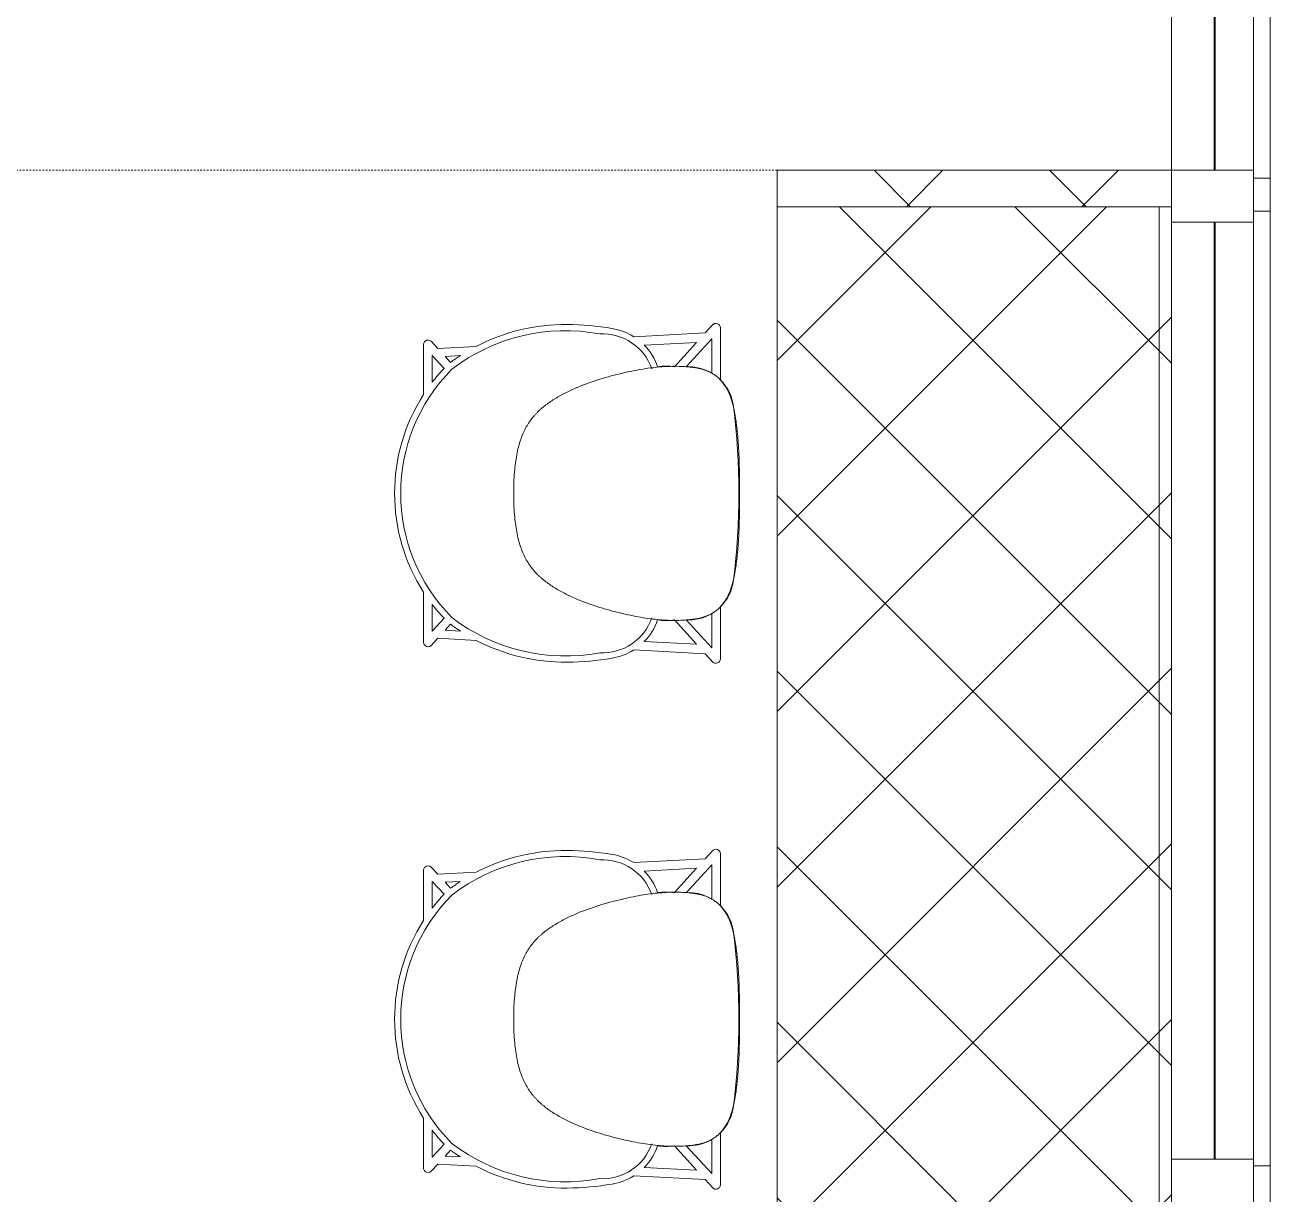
# Model space of a CAD drawing. Header units: inches. Extents: x 920 to 2661, y -647 to 1865.
# Drawn here: x 2584.9 to 2660.7, y 1285.9 to 1357 of the extents above; entities that cross this region are included whole.
import ezdxf

# ---------------------------------------------------------------- set-up
doc = ezdxf.new("R2010")
doc.units = ezdxf.units.IN
doc.header["$MEASUREMENT"] = 0
doc.linetypes.add('Dash 1_16_', pattern=[0.125, 0.0625, -0.0625])
doc.linetypes.add('IMPORT-Double Dash 3_8_', pattern=[1, 0.375, -0.125, 0.125, -0.125, 0.125, -0.125])
for name, color, linetype, lineweight in [('A-DETL', 90, 'Continuous', 9), ('A-GLAZ', 151, 'Continuous', 18), ('basebuilding_dwg', 8, 'Continuous', 9), ('I-FURN', 30, 'Continuous', 9), ('I-WALL', 2, 'Continuous', 18), ('Q-CASE', 31, 'Continuous', 9)]:
    doc.layers.add(name, color=color, linetype=linetype, lineweight=lineweight)

# ---------------------------------------------------------------- blocks, each defined once
blk = doc.blocks.new('Frameless opening with glazing - 58_ x 84_-4768084-FIRST FLOOR CONSTRUCTION')
at = {"layer": 'A-GLAZ', "lineweight": 40}
blk.add_line((-30, 0.125), (27, 0.125), dxfattribs=at)
blk = doc.blocks.new('C-Counter Top1 - 24_ Depth-4979829-FIRST FLOOR CONSTRUCTION')
at = {"layer": 'Q-CASE'}
h = blk.add_hatch(dxfattribs=at)
h.set_pattern_fill('FP_3', color=256, style=0, pattern_type=2)
h.set_pattern_definition([(135, (1300.889, -2132.675), (-5.341485, -5.341485), []), (225, (1300.889, -2132.675), (5.341485, -5.341485), [])])
h.paths.add_polyline_path([(79.792, -24), (79.792, 0), (-45.044, 0), (-45.044, -24), (78.655, -24)], flags=0)
for p, q in [((12.904, 0), (-44.096, 0)), ((72.988, 0), (15.988, 0)), ((79.792, -0.75), (-45.044, -0.75)), ((-45.044, -24), (79.792, -24))]:
    blk.add_line(p, q, dxfattribs=at)
blk = doc.blocks.new('Seating-Stool-Teknion-BBUC_Iuta-R2013 - High Counter Stool-4737898-FIRST FLOOR CONSTRUCTION')
at = {"layer": 'I-FURN'}
for p, q in [((-6.013, 8.731), (-9.101, 8.731)), ((9.101, 8.731), (6.013, 8.731)), ((-9.254, 8.269), (-8.821, 7.874)), ((-8.821, 7.874), (-8.944, 5.53)), ((-8.384, 8.206), (-6.759, 8.206)), ((-7.602, 7.489), (-8.384, 8.206)), ((6.759, 8.206), (8.384, 8.206)), ((8.384, 8.206), (7.602, 7.489)), ((8.821, 7.874), (9.254, 8.269)), ((8.944, 5.53), (8.821, 7.874)), ((-8.38, 6.496), (-8.332, 7.425)), ((-8.332, 7.425), (-7.967, 7.091)), ((7.967, 7.091), (8.332, 7.425)), ((8.332, 7.425), (8.38, 6.496)), ((-9.531, -4.054), (-9.759, -8.407)), ((9.759, -8.407), (9.531, -4.054)), ((-9.184, -7.88), (-9.017, -4.692)), ((9.017, -4.692), (9.184, -7.88)), ((-7.706, -6.527), (-9.184, -7.88)), ((9.184, -7.88), (7.706, -6.527)), ((-9.396, -8.807), (-7.699, -7.253)), ((7.699, -7.253), (9.396, -8.807)), ((-9.759, -8.407), (-10.285, -8.888)), ((-7.312, -8.807), (-9.396, -8.807)), ((9.396, -8.807), (7.312, -8.807)), ((10.285, -8.888), (9.759, -8.407)), ((-10.114, -9.325), (-6.912, -9.325)), ((6.912, -9.325), (10.114, -9.325))]:
    blk.add_line(p, q, dxfattribs=at)
for centre, radius, start, end in [((0, -0.604), 10.729, 45.2186, 134.7814), ((0, -0.604), 11.104, 57.21014, 122.78986), ((-9.068, 8.46), 0.263, 136.96543, 225.75969), ((-9.057, 8.468), 0.266, 99.46504, 139.91113), ((9.057, 8.468), 0.266, 40.08887, 80.53496), ((9.068, 8.46), 0.263, 314.24031, 43.03457), ((0, -0.604), 11.104, 127.49967, 133.20807), ((0, -0.604), 11.104, 46.79193, 52.50033), ((1.441, 0.114), 11.338, 142.53036, 190.68356), ((1.441, 0.114), 11.713, 143.44046, 146.9862), ((-1.441, 0.114), 11.338, 349.31644, 37.46964), ((-1.441, 0.114), 11.713, 33.0138, 36.55954), ((1.441, 0.114), 11.713, 152.45765, 180.55954), ((-1.441, 0.114), 11.713, 359.44046, 27.54235), ((7.488, 0.173), 17.76, 180.55954, 189.44046), ((-7.488, 0.173), 17.76, 350.55954, 359.44046), ((-6.522, -2.156), 3.182, 176.96319, 250.55954), ((6.522, -2.156), 3.182, 289.44046, 3.03681), ((-6.522, -2.156), 3.557, 189.44046, 212.2525), ((6.522, -2.156), 3.557, 327.7475, 350.55954), ((-6.522, -2.156), 3.557, 225.47555, 250.55954), ((6.522, -2.156), 3.557, 289.44046, 314.52445), ((-3.942, -6.019), 3.798, 172.31117, 187.68883), ((3.942, -6.019), 3.798, 352.31117, 7.68883), ((-4.951, -7.395), 2.752, 177.04404, 210.89321), ((4.951, -7.395), 2.752, 329.10679, 2.95596), ((-10.077, -9.053), 0.265, 141.46633, 224.75427), ((10.077, -9.053), 0.265, 315.24573, 38.53367), ((-10.069, -9.065), 0.263, 221.60132, 260.12462), ((-4.951, -7.395), 2.752, 224.54335, 262.95596), ((4.951, -7.395), 2.752, 277.04404, 315.45665), ((10.069, -9.065), 0.263, 279.87538, 318.39868), ((0, 32.673), 43.124, 262.95596, 277.04404)]:
    blk.add_arc(centre, radius, start, end, dxfattribs=at)
for points, knots in [([(0, 3.25), (-0.462, 3.25), (-1.104, 3.226), (-1.848, 3.148), (-2.526, 3.04), (-3.257, 2.851), (-3.859, 2.593), (-4.276, 2.347), (-4.513, 2.178), (-4.691, 2.033), (-4.818, 1.92), (-4.939, 1.802), (-5.057, 1.681), (-5.17, 1.554), (-5.314, 1.38), (-5.555, 1.061), (-5.873, 0.565), (-6.212, -0.08), (-6.612, -0.987), (-7.018, -2.173), (-7.371, -3.56), (-7.607, -4.797), (-7.709, -5.725), (-7.735, -6.421), (-7.729, -6.923), (-7.702, -7.327), (-7.671, -7.605), (-7.649, -7.761), (-7.629, -7.877), (-7.606, -7.991), (-7.581, -8.105), (-7.553, -8.217), (-7.52, -8.327), (-7.482, -8.435), (-7.441, -8.542), (-7.396, -8.647), (-7.344, -8.749), (-7.288, -8.849), (-7.226, -8.948), (-7.159, -9.044), (-7.085, -9.138), (-7.004, -9.229), (-6.918, -9.317), (-6.824, -9.403), (-6.722, -9.486), (-6.613, -9.565), (-6.497, -9.642), (-6.372, -9.716), (-6.235, -9.787), (-6.087, -9.855), (-5.93, -9.919), (-5.76, -9.98), (-5.574, -10.038), (-5.373, -10.093), (-5.16, -10.145), (-4.93, -10.193), (-4.68, -10.237), (-4.412, -10.279), (-4.127, -10.317), (-3.823, -10.351), (-3.494, -10.382), (-3.143, -10.41), (-2.649, -10.442), (-1.969, -10.473), (-1.044, -10.495), (-0.36, -10.5), (0, -10.5)], [0, 0, 0, 0, 0.03125, 0.046875, 0.0625, 0.09375, 0.125, 0.140625, 0.15625, 0.164062, 0.171875, 0.179688, 0.1875, 0.195312, 0.203125, 0.21875, 0.25, 0.28125, 0.3125, 0.375, 0.4375, 0.5, 0.5625, 0.59375, 0.625, 0.65625, 0.671875, 0.679688, 0.6875, 0.695312, 0.703125, 0.710938, 0.71875, 0.726562, 0.734375, 0.742188, 0.75, 0.757812, 0.765625, 0.773438, 0.78125, 0.789062, 0.796875, 0.804688, 0.8125, 0.820312, 0.828125, 0.835938, 0.84375, 0.851562, 0.859375, 0.867188, 0.875, 0.882812, 0.890625, 0.898438, 0.90625, 0.914062, 0.921875, 0.929688, 0.9375, 0.945312, 0.953125, 0.96875, 0.984375, 1, 1, 1, 1]), ([(0, -10.5), (0.36, -10.5), (1.044, -10.495), (1.969, -10.473), (2.649, -10.442), (3.143, -10.41), (3.494, -10.382), (3.823, -10.351), (4.127, -10.317), (4.412, -10.279), (4.68, -10.237), (4.93, -10.193), (5.16, -10.145), (5.373, -10.093), (5.574, -10.038), (5.76, -9.98), (5.93, -9.919), (6.087, -9.855), (6.235, -9.787), (6.372, -9.716), (6.497, -9.642), (6.613, -9.565), (6.722, -9.486), (6.824, -9.403), (6.918, -9.317), (7.004, -9.229), (7.085, -9.138), (7.159, -9.044), (7.226, -8.948), (7.288, -8.849), (7.344, -8.749), (7.396, -8.647), (7.441, -8.542), (7.482, -8.435), (7.52, -8.327), (7.553, -8.217), (7.581, -8.105), (7.606, -7.991), (7.629, -7.877), (7.649, -7.761), (7.671, -7.605), (7.702, -7.327), (7.729, -6.923), (7.735, -6.421), (7.715, -5.899), (7.668, -5.354), (7.568, -4.591), (7.371, -3.56), (7.018, -2.173), (6.612, -0.987), (6.212, -0.08), (5.873, 0.565), (5.555, 1.061), (5.314, 1.38), (5.17, 1.554), (5.057, 1.681), (4.939, 1.802), (4.818, 1.92), (4.691, 2.033), (4.513, 2.178), (4.276, 2.347), (3.859, 2.593), (3.257, 2.851), (2.526, 3.04), (1.848, 3.148), (1.104, 3.226), (0.462, 3.25), (0, 3.25)], [0, 0, 0, 0, 0.015625, 0.03125, 0.046875, 0.054688, 0.0625, 0.070312, 0.078125, 0.085938, 0.09375, 0.101562, 0.109375, 0.117188, 0.125, 0.132812, 0.140625, 0.148438, 0.15625, 0.164062, 0.171875, 0.179688, 0.1875, 0.195312, 0.203125, 0.210938, 0.21875, 0.226562, 0.234375, 0.242188, 0.25, 0.257812, 0.265625, 0.273438, 0.28125, 0.289062, 0.296875, 0.304688, 0.3125, 0.320312, 0.328125, 0.34375, 0.375, 0.40625, 0.4375, 0.46875, 0.5, 0.5625, 0.625, 0.6875, 0.71875, 0.75, 0.78125, 0.796875, 0.804688, 0.8125, 0.820312, 0.828125, 0.835938, 0.84375, 0.859375, 0.875, 0.90625, 0.9375, 0.953125, 0.96875, 1, 1, 1, 1])]:
    blk.add_open_spline(points, degree=3, knots=knots, dxfattribs=at)
blk = doc.blocks.new('Casework 1 - Casework 1-4979252-FIRST FLOOR CONSTRUCTION')
at = {"layer": 'Q-CASE'}
h = blk.add_hatch(dxfattribs=at)
h.set_pattern_fill('FP_4', color=256, style=0, pattern_type=2)
h.set_pattern_definition([(45, (0, 0), (-5.341485, 5.341485), []), (135, (0, 0), (-5.341485, -5.341485), [])])
h.paths.add_polyline_path([(2130.719, 1345.933), (2132.675, 1345.933), (2132.675, 1348.152), (2108.675, 1348.152), (2108.675, 1345.933)], flags=0)
for p, q in [((2132.675, 1348.152), (2108.675, 1348.152)), ((2108.675, 1348.152), (2108.675, 1345.933)), ((2108.675, 1345.933), (2132.675, 1345.933))]:
    blk.add_line(p, q, dxfattribs=at)
blk = doc.blocks.new('basebuilding_dwg-4266169-FIRST FLOOR CONSTRUCTION')
at = {"lineweight": 9}
for p, q in [((2137.675, 1347.665), (2138.663, 1347.665)), ((2137.675, 1345.665), (2138.663, 1345.665)), ((2137.675, 1287.581), (2138.663, 1287.581))]:
    blk.add_line(p, q, dxfattribs=at)
at = {"lineweight": 9, "flags": 128}
blk.add_lwpolyline([(2111.145, 1865.357), (2138.675, 1865.357), (2138.675, 1767.232), (2138.675, 1226.482)], dxfattribs=at)

msp = doc.modelspace()

# ---------------------------------------------------------------- linework, layer by layer
at = {"layer": 'A-DETL', "linetype": 'Dash 1_16_', "lineweight": 18}
msp.add_line((2630.704, 1348.152), (2318.904, 1348.152), dxfattribs=at)
at = {"layer": 'I-WALL', "lineweight": 9}
for p, q in [((2654.704, 1348.152), (2654.704, 1405.152)), ((2659.704, 1405.152), (2659.704, 1348.152)), ((2659.704, 1344.985), (2659.704, 1287.985))]:
    msp.add_line(p, q, dxfattribs=at)
at = {"layer": 'I-WALL'}
for p, q in [((2654.704, 1348.152), (2654.704, 1344.985)), ((2659.704, 1348.152), (2654.704, 1348.152)), ((2659.704, 1344.985), (2659.704, 1348.152)), ((2654.704, 1344.985), (2659.704, 1344.985)), ((2654.704, 1287.985), (2654.704, 1284.902)), ((2659.704, 1287.985), (2654.704, 1287.985)), ((2659.704, 1284.902), (2659.704, 1287.985))]:
    msp.add_line(p, q, dxfattribs=at)

# ---------------------------------------------------------------- block references
at = {"layer": 'A-GLAZ', "rotation": 269.9999999999999}
for p in [(2657.204, 1375.152), (2657.204, 1314.985)]:
    msp.add_blockref('Frameless opening with glazing - 58_ x 84_-4768084-FIRST FLOOR CONSTRUCTION', p, dxfattribs=at)
at = {"layer": 'basebuilding_dwg', "color": 250, "linetype": 'IMPORT-Double Dash 3_8_', "lineweight": 18}
msp.add_blockref('basebuilding_dwg-4266169-FIRST FLOOR CONSTRUCTION', (522.029, 0), dxfattribs=at)
at = {"layer": 'I-FURN', "rotation": 89.99999999999977}
for p in [(2617.924, 1328.492), (2617.924, 1296.492)]:
    msp.add_blockref('Seating-Stool-Teknion-BBUC_Iuta-R2013 - High Counter Stool-4737898-FIRST FLOOR CONSTRUCTION', p, dxfattribs=at)
at = {"layer": 'Q-CASE'}
msp.add_blockref('Casework 1 - Casework 1-4979252-FIRST FLOOR CONSTRUCTION', (522.029, 0), dxfattribs=at)
at = {"layer": 'Q-CASE', "rotation": 270.0000000000001}
msp.add_blockref('C-Counter Top1 - 24_ Depth-4979829-FIRST FLOOR CONSTRUCTION', (2654.704, 1300.889), dxfattribs=at)

doc.saveas('drawing.dxf')
